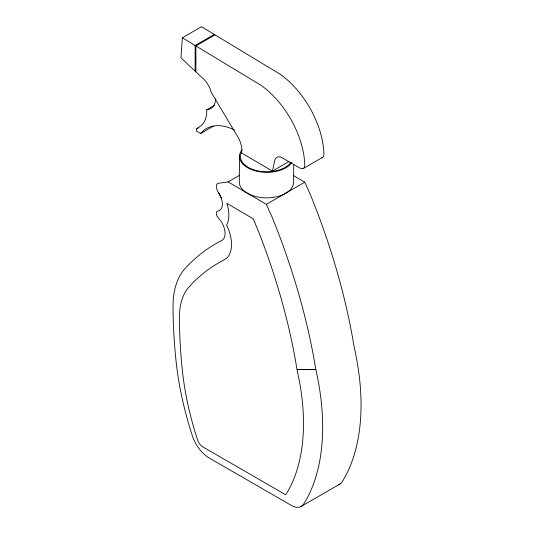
<?xml version="1.0" encoding="UTF-8"?>
<svg xmlns="http://www.w3.org/2000/svg" width="534" height="534" viewBox="0 0 534 534"><rect width="100%" height="100%" fill="white"/><g stroke="black" fill="none" stroke-linecap="round" stroke-linejoin="round"><path stroke-width="0.8" d="M239.486 155.895L239.305 181.413A27.161 15.806 0.4 0 0 265.558 197.854A27.161 15.806 0.4 0 0 293.593 182.701L293.72 164.592M321.828 157.657A6.735 3.892 60 0 0 323.931 154.146A69.353 40.043 60 0 0 280.096 74.213L201.512 26.7L182.354 37.76L180.946 57.826L202.112 77.664A17.148 9.899 60 0 1 211.157 92.155L236.575 134.902A18.884 10.9 60 0 1 241.648 153.031L272.447 171.1L288.867 161.622M272.447 171.1L274.616 160.994A10.98 6.341 60 0 1 282.286 157.87L299.627 167.883A6.735 3.892 60 0 0 304.774 165.206A69.353 40.043 60 0 0 260.932 85.273L182.354 37.76M234.466 130.002A61.757 35.658 60 0 0 200.671 133.513L196.639 131.184L196.639 128.861L200.651 125.951A34.35 19.831 60 0 0 206.751 109.75A24.404 14.091 60 0 0 215.716 98.71M214.281 34.423L195.124 45.483L195.124 71.115M215.048 34.884L195.891 45.944L195.891 71.836M206.751 109.75L214.561 105.245M196.639 128.861L198.768 127.633M200.671 133.513L213.446 126.137M221.403 198.401L218.386 192.414A7.129 4.112 60 0 1 217.805 183.356L228.065 181.894L239.439 175.326M303.292 168.504L322.449 157.443M228.065 181.894L266.386 204.362L304.774 182.201L310.574 195.117A490.719 283.314 60 0 1 351.853 333.79L354.236 347.34A229.507 132.505 60 0 1 342.234 481.695A20.245 11.688 60 0 1 338.296 484.805M300.849 506.599L340.111 483.938M315.848 369.501L297.051 369.535L294.668 355.944A472.65 272.887 60 0 0 260.205 235.781L253.316 218.88L226.85 203.361L227.758 206.464A32.367 18.69 60 0 1 227.758 222.544L226.616 225.121L228.445 229.26A33.362 19.264 60 0 1 226.696 258.209L220.789 261.7A350.317 202.259 60 0 0 191.639 284.081L187.574 288.654A77.917 44.983 60 0 0 179.491 314.212L179.451 321.695A494.063 285.249 60 0 0 182.374 370.549A255.886 147.738 60 0 0 195.691 434.029L197.827 440.643A8.377 4.833 60 0 0 202.379 446.638L285.016 494.384A2.163 1.248 60 0 0 286.091 494.21L286.191 494.07A211.357 122.026 60 0 0 299.681 382.578L297.051 369.535L315.848 369.501A229.507 132.505 60 0 1 303.846 503.856A20.245 11.688 60 0 1 291.958 505.771L209.328 458.065A26.46 15.272 60 0 1 192.347 435.731A273.822 158.091 60 0 1 176.1 361.518A512.433 295.856 60 0 1 173.036 306.342A95.98 55.416 60 0 1 184.924 268.729A368.38 212.686 60 0 1 221.683 240.514A15.232 8.798 60 0 0 218.386 218.012A4.619 2.663 60 0 1 216.357 213.346A4.619 2.663 60 0 1 218.386 211.03A14.251 8.23 60 0 0 221.944 200.23L221.356 198.227A14.251 8.23 60 0 0 218.386 192.414M293.42 175.539L304.774 182.201M266.386 204.362L272.186 217.278A490.719 283.314 60 0 1 313.465 355.951L315.788 369.208M290.93 162.329A26.193 15.239 0.4 0 1 257.935 170.873A26.193 15.239 0.4 0 1 241.568 151.996M291.831 162.543A27.161 15.806 0.4 0 1 255.96 171.02A27.161 15.806 0.4 0 1 241.889 149.9"/></g></svg>
